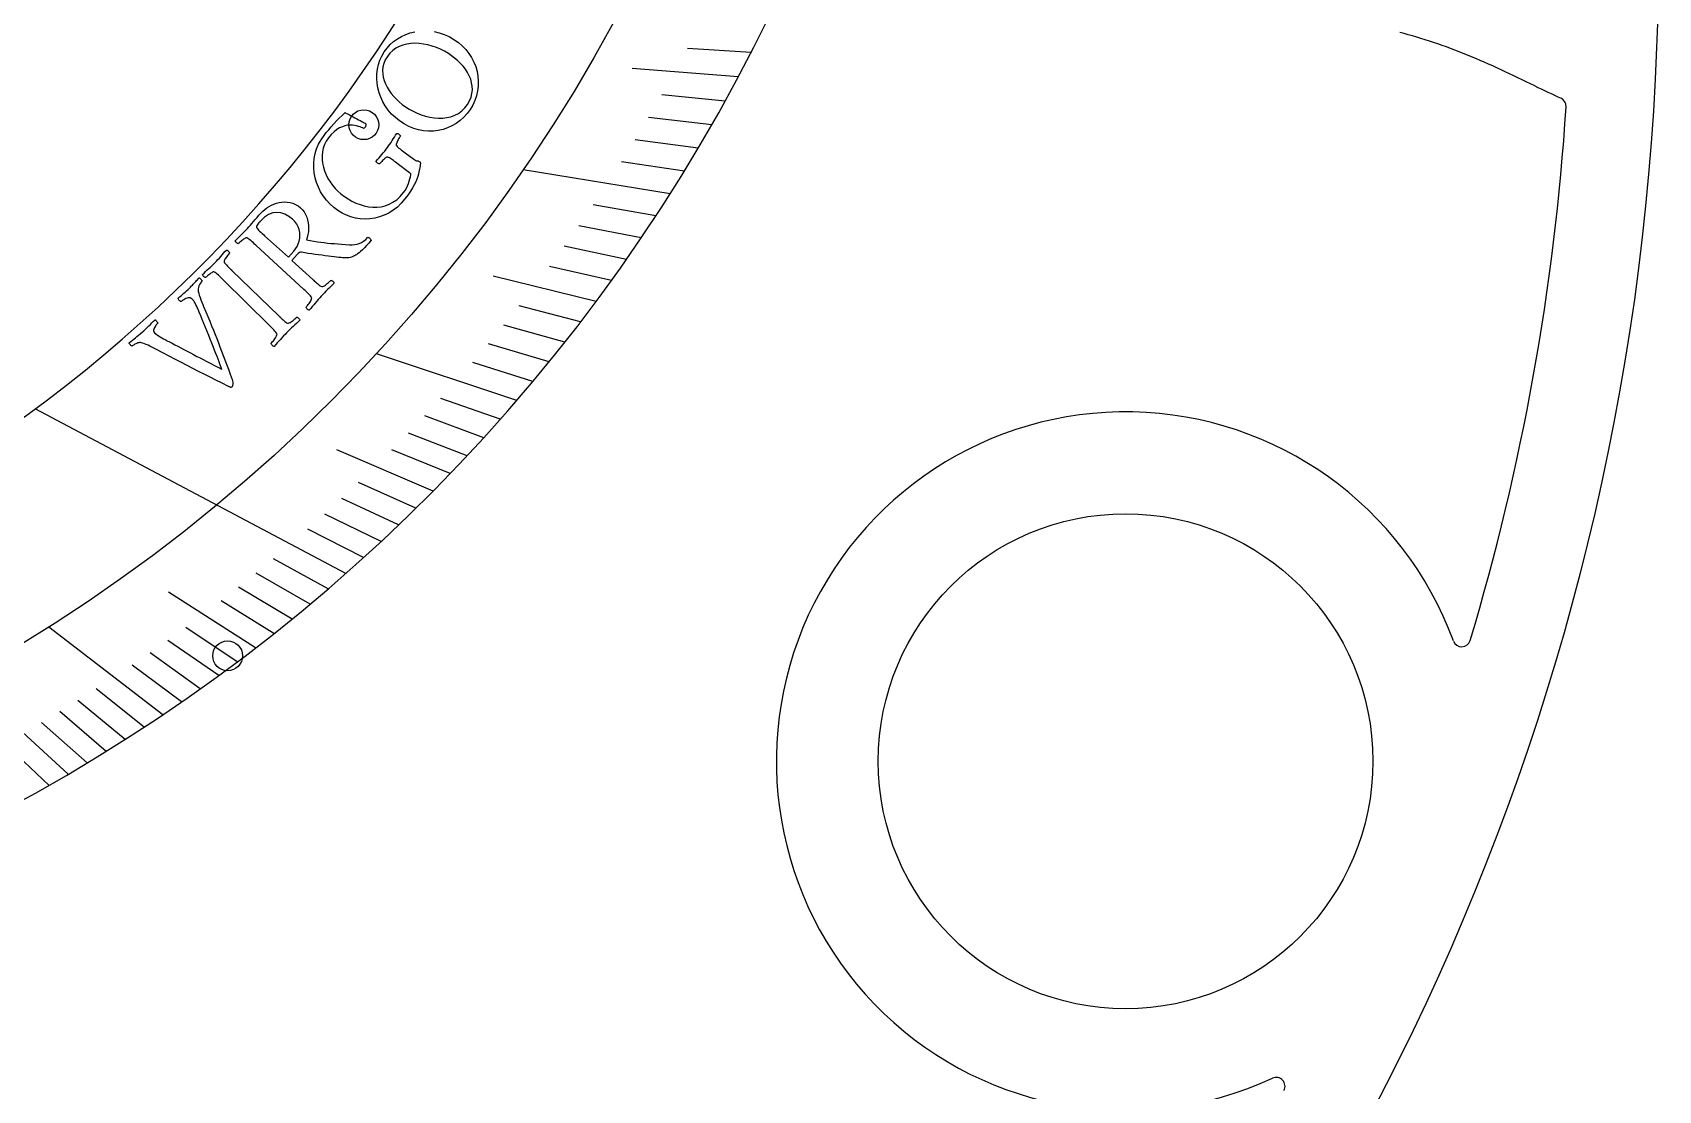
# Model space of a CAD drawing. Header units: millimetres. Extents: x -70 to 70, y -70 to 70.
# Drawn here: x 24.32 to 70.2, y -32.13 to -2.29 of the extents above; entities that cross this region are included whole.
import ezdxf

# ---------------------------------------------------------------- set-up
doc = ezdxf.new("R2010")
doc.units = ezdxf.units.MM
for name, color, linetype in [('CUT_INNER', 6, 'Continuous'), ('CUT_OUTER', 1, 'Continuous'), ('ENGRAVE', 7, 'Continuous'), ('ENGRAVE_FINE', 8, 'Continuous'), ('TEXT', 5, 'Continuous')]:
    doc.layers.add(name, color=color, linetype=linetype)

msp = doc.modelspace()

# ---------------------------------------------------------------- linework, layer by layer
at = {"layer": 'CUT_INNER'}
msp.add_circle((55.163, -22.844), 6.979, dxfattribs=at)
for centre, radius, start, end in [((0, 20.06), 50.14, 262.7263, 52.924), ((0.001, 20.06), 41.013, 284.9881, 346.284), ((59.369, -16.02), 14.174, 71.5501, 75.5778), ((58.907, -17.356), 15.587, 67.7526, 71.4899), ((56.172, -23.997), 22.769, 65.0999, 67.7103), ((37.388, -64.387), 67.313, 64.17827, 65.07257), ((83.651, 31.061), 38.756, 244.0753, 245.2894), ((0.048, -0.009), 67.688, 343.3182, 356.28994), ((67.345, -4.372), 0.25, 356.3086, 65.0707), ((55.163, -22.844), 9.853, 20.1346, 294.874), ((64.648, -19.367), 0.25, 200.0451, 343.3008), ((59.412, -32.009), 0.25, 331.6992, 114.9609)]:
    msp.add_arc(centre, radius, start, end, dxfattribs=at)
at = {"layer": 'CUT_OUTER'}
msp.add_circle((0, 0), 70.2, dxfattribs=at)
at = {"layer": 'ENGRAVE'}
for points in [[(42.314, -6.838), (38.164, -6.167)], [(37.983, -12.67), (34.026, -11.35)], [(33.162, -17.547), (24.396, -12.909)], [(28.001, -21.533), (24.782, -19.058)]]:
    msp.add_lwpolyline(points, dxfattribs=at)
for centre, radius in [((0, 20.06), 46.307), ((33.668, -4.893), 0.421), ((29.826, -19.87), 0.421)]:
    msp.add_circle(centre, radius, dxfattribs=at)
at = {"layer": 'ENGRAVE_FINE'}
for points in [[(44.596, -2.858), (42.802, -2.743)], [(44.235, -3.547), (41.242, -3.307)], [(43.866, -4.225), (42.078, -4.053)], [(43.489, -4.894), (41.705, -4.693)], [(43.105, -5.552), (41.324, -5.323)], [(42.713, -6.2), (40.937, -5.942)], [(41.909, -7.466), (40.144, -7.151)], [(41.496, -8.084), (39.738, -7.741)], [(41.078, -8.691), (39.326, -8.321)], [(40.221, -9.877), (37.321, -9.165)], [(40.653, -9.289), (38.908, -8.891)], [(39.785, -10.455), (38.057, -10.001)], [(39.342, -11.024), (37.623, -10.542)], [(38.895, -11.582), (37.185, -11.073)], [(38.441, -12.131), (36.742, -11.595)], [(37.52, -13.2), (35.842, -12.61)], [(37.053, -13.72), (35.386, -13.103)], [(36.581, -14.231), (34.926, -13.587)], [(35.623, -15.224), (32.904, -14.062)], [(36.104, -14.732), (34.462, -14.062)], [(35.139, -15.707), (33.523, -14.985)], [(34.65, -16.18), (33.049, -15.433)], [(34.158, -16.645), (32.571, -15.872)], [(33.662, -17.101), (32.09, -16.302)], [(32.659, -17.985), (31.119, -17.137)], [(32.153, -18.413), (30.629, -17.541)], [(30.616, -19.647), (28.16, -18.071)], [(31.131, -19.244), (29.642, -18.324)], [(31.644, -18.833), (30.137, -17.937)], [(30.098, -20.041), (28.645, -19.074)], [(29.578, -20.427), (28.143, -19.436)], [(28.529, -21.172), (27.133, -20.137)], [(29.054, -20.804), (27.639, -19.79)], [(27.47, -21.885), (26.115, -20.805)], [(25.328, -23.212), (23.21, -21.271)], [(26.403, -22.565), (25.09, -21.443)], [(26.938, -22.229), (25.603, -21.128)], [(25.866, -22.893), (24.575, -21.75)], [(24.787, -23.524), (23.54, -22.341)]]:
    msp.add_lwpolyline(points, dxfattribs=at)
at = {"layer": 'TEXT'}
msp.add_lwpolyline([(35.655, -2.267), (35.797, -2.299), (35.937, -2.346), (36.076, -2.408), (36.213, -2.486), (36.337, -2.571), (36.448, -2.665), (36.548, -2.768), (36.635, -2.881), (36.711, -3.001), (36.774, -3.125), (36.825, -3.255), (36.863, -3.389), (36.888, -3.526), (36.9, -3.664), (36.897, -3.802), (36.881, -3.941), (36.85, -4.078), (36.805, -4.211), (36.745, -4.339), (36.671, -4.463), (36.586, -4.577), (36.492, -4.681), (36.389, -4.774), (36.277, -4.856), (36.157, -4.926), (36.033, -4.982), (35.904, -5.025), (35.77, -5.055), (35.634, -5.071), (35.496, -5.073), (35.357, -5.061), (35.216, -5.035), (35.077, -4.995), (34.941, -4.94), (34.807, -4.87), (34.676, -4.784), (34.559, -4.692), (34.453, -4.591), (34.358, -4.482), (34.276, -4.365), (34.205, -4.243), (34.147, -4.118), (34.1, -3.989), (34.065, -3.857), (34.042, -3.724), (34.032, -3.591), (34.035, -3.459), (34.051, -3.327), (34.08, -3.198), (34.122, -3.074), (34.177, -2.955), (34.245, -2.84), (34.245, -2.84), (34.325, -2.732), (34.414, -2.634), (34.511, -2.546), (34.617, -2.468), (34.731, -2.401), (34.85, -2.346), (34.974, -2.302), (35.104, -2.271)], dxfattribs=at)
for points in [[(34.333, -2.97), (34.276, -3.067), (34.235, -3.164), (34.21, -3.262), (34.2, -3.36), (34.203, -3.458), (34.218, -3.555), (34.244, -3.65), (34.281, -3.744), (34.328, -3.836), (34.383, -3.925), (34.445, -4.011), (34.516, -4.095), (34.592, -4.175), (34.671, -4.25), (34.755, -4.319), (34.841, -4.384), (34.947, -4.453), (35.057, -4.514), (35.171, -4.569), (35.291, -4.616), (35.413, -4.655), (35.535, -4.683), (35.657, -4.702), (35.779, -4.711), (35.899, -4.708), (36.016, -4.693), (36.128, -4.666), (36.236, -4.627), (36.337, -4.573), (36.43, -4.505), (36.515, -4.421), (36.59, -4.322), (36.65, -4.219), (36.694, -4.116), (36.721, -4.013), (36.732, -3.911), (36.728, -3.809), (36.712, -3.709), (36.684, -3.61), (36.644, -3.514), (36.594, -3.42), (36.536, -3.33), (36.469, -3.244), (36.395, -3.162), (36.315, -3.085), (36.231, -3.013), (36.145, -2.947), (36.055, -2.886), (35.947, -2.822), (35.835, -2.765), (35.719, -2.716), (35.598, -2.674), (35.476, -2.641), (35.355, -2.617), (35.234, -2.602), (35.113, -2.597), (34.995, -2.602), (34.881, -2.618), (34.773, -2.645), (34.669, -2.684), (34.572, -2.734), (34.484, -2.799), (34.404, -2.878), (34.333, -2.97)], [(34.612, -5.984), (34.607, -5.98), (34.601, -5.976), (34.596, -5.972), (34.591, -5.968), (34.586, -5.964), (34.58, -5.96), (34.575, -5.956), (34.57, -5.952), (34.537, -5.928), (34.505, -5.904), (34.475, -5.883), (34.447, -5.862), (34.419, -5.844), (34.394, -5.829), (34.37, -5.816), (34.347, -5.807), (34.334, -5.804), (34.317, -5.808), (34.297, -5.818), (34.273, -5.836), (34.248, -5.857), (34.223, -5.879), (34.199, -5.903), (34.176, -5.927), (34.154, -5.95), (34.137, -5.97), (34.123, -5.986), (34.113, -5.998), (34.102, -5.997), (34.088, -5.992), (34.072, -5.984), (34.055, -5.973), (34.039, -5.96), (34.027, -5.948), (34.019, -5.936), (34.015, -5.923), (34.057, -5.873), (34.098, -5.824), (34.139, -5.776), (34.179, -5.729), (34.219, -5.683), (34.258, -5.635), (34.296, -5.587), (34.333, -5.539), (34.37, -5.488), (34.405, -5.439), (34.437, -5.39), (34.468, -5.342), (34.498, -5.294), (34.531, -5.244), (34.565, -5.192), (34.6, -5.138), (34.613, -5.139), (34.627, -5.143), (34.643, -5.151), (34.66, -5.162), (34.675, -5.176), (34.687, -5.189), (34.695, -5.2), (34.7, -5.211), (34.692, -5.224), (34.681, -5.242), (34.667, -5.263), (34.651, -5.29), (34.636, -5.318), (34.621, -5.346), (34.608, -5.374), (34.597, -5.402), (34.588, -5.427), (34.585, -5.449), (34.586, -5.466), (34.591, -5.479), (34.61, -5.503), (34.632, -5.527), (34.659, -5.551), (34.69, -5.577), (34.724, -5.603), (34.759, -5.63), (34.796, -5.658), (34.834, -5.686), (35.079, -5.867), (35.106, -5.886), (35.132, -5.899), (35.156, -5.908), (35.178, -5.912), (35.198, -5.915), (35.216, -5.92), (35.233, -5.927), (35.248, -5.936), (35.254, -5.942), (35.259, -5.949), (35.263, -5.957), (35.265, -5.965), (35.265, -5.978), (35.264, -5.996), (35.262, -6.019), (35.258, -6.049), (35.248, -6.103), (35.237, -6.16), (35.224, -6.221), (35.209, -6.284), (35.19, -6.352), (35.164, -6.425), (35.132, -6.503), (35.093, -6.585), (35.045, -6.674), (34.985, -6.771), (34.913, -6.875), (34.829, -6.987), (34.726, -7.108), (34.616, -7.214), (34.498, -7.306), (34.373, -7.383), (34.244, -7.447), (34.112, -7.495), (33.978, -7.53), (33.842, -7.55), (33.705, -7.556), (33.57, -7.549), (33.437, -7.528), (33.305, -7.494), (33.177, -7.446), (33.054, -7.386), (32.936, -7.313), (32.823, -7.228), (32.712, -7.127), (32.613, -7.018), (32.526, -6.903), (32.451, -6.781), (32.387, -6.654), (32.336, -6.523), (32.297, -6.39), (32.27, -6.253), (32.255, -6.115), (32.255, -5.978), (32.268, -5.841), (32.295, -5.705), (32.336, -5.571), (32.392, -5.441), (32.463, -5.316), (32.548, -5.194), (32.611, -5.114), (32.678, -5.033), (32.747, -4.952), (32.819, -4.87), (32.895, -4.788), (32.975, -4.708), (33.058, -4.63), (33.145, -4.553), (33.15, -4.556), (33.166, -4.564), (33.191, -4.577), (33.227, -4.595), (33.269, -4.617), (33.315, -4.642), (33.364, -4.668), (33.416, -4.696), (33.469, -4.725), (33.519, -4.752), (33.567, -4.777), (33.612, -4.802), (33.652, -4.823), (33.683, -4.84), (33.704, -4.852), (33.715, -4.859), (33.722, -4.865), (33.727, -4.873), (33.729, -4.885), (33.729, -4.901), (33.726, -4.918), (33.721, -4.934), (33.714, -4.949), (33.705, -4.963), (33.695, -4.974), (33.685, -4.984), (33.675, -4.991), (33.663, -4.997), (33.638, -4.985), (33.605, -4.971), (33.565, -4.956), (33.519, -4.939), (33.466, -4.924), (33.409, -4.913), (33.347, -4.907), (33.28, -4.904), (33.21, -4.909), (33.137, -4.924), (33.063, -4.949), (32.986, -4.983), (32.908, -5.029), (32.83, -5.092), (32.751, -5.17), (32.673, -5.264), (32.61, -5.356), (32.56, -5.452), (32.525, -5.552), (32.502, -5.657), (32.493, -5.764), (32.494, -5.871), (32.507, -5.98), (32.53, -6.089), (32.564, -6.197), (32.606, -6.303), (32.657, -6.405), (32.717, -6.504), (32.784, -6.599), (32.857, -6.687), (32.935, -6.768), (33.02, -6.843), (33.12, -6.918), (33.224, -6.987), (33.333, -7.048), (33.446, -7.102), (33.563, -7.147), (33.68, -7.181), (33.799, -7.204), (33.919, -7.217), (34.038, -7.217), (34.155, -7.204), (34.27, -7.177), (34.383, -7.137), (34.492, -7.081), (34.596, -7.009), (34.693, -6.92), (34.783, -6.815), (34.832, -6.748), (34.872, -6.68), (34.906, -6.613), (34.931, -6.546), (34.951, -6.481), (34.968, -6.42), (34.983, -6.361), (34.995, -6.305), (34.997, -6.295), (34.997, -6.285), (34.994, -6.277), (34.99, -6.271), (34.984, -6.265), (34.977, -6.26), (34.97, -6.253), (34.961, -6.247)], [(30.769, -7.38), (30.817, -7.33), (30.872, -7.283), (30.931, -7.239), (30.995, -7.198), (31.063, -7.162), (31.133, -7.131), (31.206, -7.106), (31.28, -7.086), (31.357, -7.074), (31.433, -7.069), (31.51, -7.073), (31.588, -7.085), (31.664, -7.107), (31.739, -7.14), (31.813, -7.183), (31.884, -7.238), (31.939, -7.292), (31.986, -7.353), (32.026, -7.422), (32.057, -7.497), (32.081, -7.578), (32.098, -7.66), (32.108, -7.743), (32.11, -7.829), (32.104, -7.913), (32.092, -7.993), (32.073, -8.069), (32.047, -8.141), (32.154, -8.16), (32.258, -8.178), (32.358, -8.193), (32.454, -8.206), (32.549, -8.218), (32.644, -8.229), (32.74, -8.238), (32.837, -8.246), (32.937, -8.254), (33.042, -8.261), (33.152, -8.269), (33.268, -8.276), (33.343, -8.277), (33.414, -8.272), (33.48, -8.26), (33.541, -8.241), (33.6, -8.214), (33.661, -8.176), (33.722, -8.127), (33.784, -8.068), (33.797, -8.069), (33.811, -8.075), (33.826, -8.086), (33.841, -8.103), (33.855, -8.12), (33.866, -8.134), (33.873, -8.144), (33.877, -8.15), (33.808, -8.231), (33.744, -8.303), (33.684, -8.366), (33.629, -8.421), (33.578, -8.468), (33.534, -8.506), (33.495, -8.537), (33.462, -8.559), (33.438, -8.572), (33.41, -8.586), (33.376, -8.601), (33.338, -8.619), (33.295, -8.635), (33.246, -8.645), (33.193, -8.65), (33.133, -8.65), (33.106, -8.648), (33.069, -8.644), (33.022, -8.64), (32.966, -8.634), (32.901, -8.627), (32.83, -8.619), (32.752, -8.61), (32.668, -8.599), (32.58, -8.587), (32.489, -8.575), (32.394, -8.562), (32.297, -8.549), (32.2, -8.535), (32.103, -8.521), (32.008, -8.506), (31.915, -8.49), (31.883, -8.491), (31.852, -8.501), (31.82, -8.522), (31.788, -8.553), (31.638, -8.718), (32.233, -9.258), (32.238, -9.263), (32.243, -9.267), (32.248, -9.272), (32.252, -9.276), (32.257, -9.281), (32.262, -9.285), (32.267, -9.29), (32.272, -9.294), (32.303, -9.322), (32.332, -9.348), (32.36, -9.372), (32.386, -9.395), (32.412, -9.415), (32.436, -9.433), (32.459, -9.448), (32.48, -9.459), (32.493, -9.46), (32.511, -9.457), (32.532, -9.447), (32.558, -9.433), (32.585, -9.414), (32.612, -9.394), (32.639, -9.373), (32.666, -9.349), (32.69, -9.326), (32.71, -9.307), (32.726, -9.292), (32.737, -9.28), (32.749, -9.283), (32.762, -9.288), (32.777, -9.297), (32.793, -9.309), (32.809, -9.323), (32.819, -9.337), (32.826, -9.35), (32.829, -9.363), (32.781, -9.409), (32.734, -9.455), (32.689, -9.5), (32.644, -9.544), (32.6, -9.588), (32.556, -9.634), (32.512, -9.68), (32.468, -9.728), (32.425, -9.775), (32.383, -9.822), (32.341, -9.871), (32.299, -9.921), (32.257, -9.971), (32.215, -10.022), (32.172, -10.073), (32.129, -10.125), (32.116, -10.124), (32.102, -10.118), (32.088, -10.108), (32.073, -10.094), (32.06, -10.079), (32.049, -10.065), (32.042, -10.052), (32.039, -10.041), (32.05, -10.028), (32.064, -10.012), (32.081, -9.99), (32.102, -9.964), (32.123, -9.935), (32.143, -9.906), (32.161, -9.877), (32.177, -9.847), (32.19, -9.82), (32.197, -9.798), (32.199, -9.781), (32.195, -9.769), (32.18, -9.744), (32.16, -9.718), (32.136, -9.69), (32.109, -9.662), (32.078, -9.632), (32.046, -9.601), (32.012, -9.569), (31.977, -9.537), (30.623, -8.289), (30.588, -8.257), (30.553, -8.226), (30.52, -8.195), (30.487, -8.166), (30.456, -8.14), (30.426, -8.118), (30.398, -8.1), (30.372, -8.086), (30.359, -8.082), (30.342, -8.084), (30.322, -8.092), (30.298, -8.107), (30.273, -8.125), (30.247, -8.145), (30.222, -8.165), (30.197, -8.186), (30.175, -8.206), (30.156, -8.223), (30.141, -8.237), (30.131, -8.248), (30.119, -8.245), (30.106, -8.238), (30.091, -8.229), (30.075, -8.216), (30.061, -8.202), (30.05, -8.188), (30.043, -8.175), (30.04, -8.163), (30.085, -8.119), (30.129, -8.075), (30.173, -8.033), (30.216, -7.99), (30.259, -7.949), (30.301, -7.906), (30.342, -7.863), (30.383, -7.82), (30.424, -7.774), (30.468, -7.726), (30.512, -7.676), (30.557, -7.623), (30.604, -7.567), (30.655, -7.508), (30.71, -7.446), (30.769, -7.38)], [(31.659, -7.559), (31.551, -7.478), (31.441, -7.418), (31.328, -7.38), (31.213, -7.365), (31.097, -7.376), (30.982, -7.421), (30.867, -7.499), (30.753, -7.61), (30.739, -7.626), (30.722, -7.646), (30.701, -7.67), (30.678, -7.699), (30.658, -7.727), (30.645, -7.752), (30.64, -7.773), (30.644, -7.79), (30.656, -7.811), (30.674, -7.836), (30.699, -7.864), (30.73, -7.895), (30.765, -7.927), (30.8, -7.96), (30.835, -7.993), (30.871, -8.025), (31.54, -8.629), (31.692, -8.461), (31.743, -8.397), (31.786, -8.327), (31.82, -8.253), (31.845, -8.174), (31.86, -8.092), (31.865, -8.011), (31.86, -7.929), (31.844, -7.847), (31.817, -7.768), (31.777, -7.694), (31.724, -7.624), (31.659, -7.559)], [(29.471, -8.783), (29.513, -8.739), (29.553, -8.695), (29.593, -8.652), (29.632, -8.608), (29.67, -8.563), (29.709, -8.518), (29.75, -8.472), (29.791, -8.426), (29.804, -8.428), (29.817, -8.434), (29.831, -8.444), (29.846, -8.458), (29.86, -8.473), (29.87, -8.487), (29.877, -8.5), (29.881, -8.511), (29.87, -8.522), (29.857, -8.538), (29.841, -8.558), (29.821, -8.583), (29.801, -8.609), (29.782, -8.636), (29.764, -8.662), (29.748, -8.688), (29.735, -8.712), (29.727, -8.733), (29.726, -8.75), (29.729, -8.764), (29.742, -8.785), (29.759, -8.806), (29.778, -8.83), (29.801, -8.854), (29.827, -8.88), (29.853, -8.907), (29.881, -8.935), (29.911, -8.964), (29.916, -8.968), (29.92, -8.973), (29.925, -8.977), (29.93, -8.982), (29.935, -8.987), (29.939, -8.991), (29.944, -8.996), (29.949, -9.001), (31.27, -10.283), (31.275, -10.287), (31.28, -10.292), (31.285, -10.297), (31.289, -10.301), (31.294, -10.306), (31.299, -10.311), (31.304, -10.315), (31.308, -10.32), (31.338, -10.348), (31.366, -10.375), (31.393, -10.4), (31.419, -10.424), (31.444, -10.446), (31.468, -10.464), (31.49, -10.479), (31.511, -10.491), (31.524, -10.493), (31.542, -10.49), (31.563, -10.481), (31.589, -10.467), (31.617, -10.45), (31.645, -10.431), (31.673, -10.41), (31.7, -10.387), (31.725, -10.366), (31.746, -10.347), (31.762, -10.332), (31.773, -10.321), (31.785, -10.324), (31.798, -10.33), (31.813, -10.339), (31.829, -10.352), (31.844, -10.366), (31.854, -10.38), (31.86, -10.393), (31.863, -10.406), (31.814, -10.451), (31.765, -10.496), (31.718, -10.539), (31.672, -10.582), (31.627, -10.625), (31.581, -10.668), (31.536, -10.713), (31.49, -10.759), (31.446, -10.805), (31.402, -10.851), (31.359, -10.899), (31.315, -10.947), (31.271, -10.996), (31.227, -11.045), (31.183, -11.095), (31.139, -11.146), (31.126, -11.144), (31.112, -11.138), (31.098, -11.128), (31.084, -11.113), (31.071, -11.098), (31.061, -11.083), (31.054, -11.07), (31.051, -11.058), (31.062, -11.047), (31.077, -11.03), (31.095, -11.009), (31.116, -10.984), (31.139, -10.956), (31.159, -10.928), (31.178, -10.899), (31.196, -10.87), (31.209, -10.843), (31.218, -10.821), (31.22, -10.804), (31.216, -10.792), (31.202, -10.767), (31.183, -10.74), (31.16, -10.711), (31.133, -10.682), (31.103, -10.651), (31.072, -10.619), (31.04, -10.587), (31.006, -10.553), (29.695, -9.259), (29.661, -9.226), (29.628, -9.193), (29.595, -9.162), (29.564, -9.132), (29.533, -9.105), (29.504, -9.082), (29.477, -9.063), (29.451, -9.048), (29.438, -9.043), (29.422, -9.045), (29.401, -9.053), (29.377, -9.066), (29.351, -9.084), (29.324, -9.103), (29.298, -9.123), (29.272, -9.144), (29.248, -9.164), (29.228, -9.181), (29.213, -9.194), (29.202, -9.205), (29.19, -9.201), (29.177, -9.195), (29.163, -9.185), (29.148, -9.171), (29.133, -9.157), (29.123, -9.143), (29.117, -9.13), (29.114, -9.117), (29.16, -9.075), (29.206, -9.032), (29.252, -8.99), (29.297, -8.949), (29.342, -8.908), (29.386, -8.867), (29.429, -8.825), (29.471, -8.783)], [(27.411, -10.747), (27.461, -10.702), (27.509, -10.657), (27.556, -10.612), (27.601, -10.568), (27.646, -10.523), (27.69, -10.479), (27.734, -10.435), (27.778, -10.393), (27.788, -10.398), (27.799, -10.408), (27.813, -10.421), (27.828, -10.439), (27.842, -10.457), (27.852, -10.471), (27.856, -10.482), (27.855, -10.49), (27.847, -10.498), (27.836, -10.51), (27.822, -10.528), (27.805, -10.55), (27.787, -10.575), (27.771, -10.602), (27.757, -10.629), (27.745, -10.658), (27.738, -10.686), (27.739, -10.713), (27.748, -10.738), (27.765, -10.762), (27.798, -10.792), (27.852, -10.829), (27.924, -10.874), (28.017, -10.927), (28.066, -10.953), (28.123, -10.984), (28.187, -11.018), (28.259, -11.056), (28.336, -11.098), (28.418, -11.141), (28.503, -11.186), (28.592, -11.234), (28.683, -11.282), (28.775, -11.33), (28.866, -11.377), (28.959, -11.425), (29.049, -11.471), (29.136, -11.515), (29.219, -11.558), (29.298, -11.598), (29.372, -11.636), (29.439, -11.671), (29.498, -11.701), (29.551, -11.728), (29.594, -11.75), (29.627, -11.767), (29.648, -11.777), (29.658, -11.782), (29.653, -11.766), (29.643, -11.738), (29.628, -11.697), (29.609, -11.644), (29.585, -11.581), (29.558, -11.509), (29.527, -11.43), (29.494, -11.344), (29.457, -11.25), (29.419, -11.152), (29.378, -11.05), (29.336, -10.943), (29.292, -10.833), (29.248, -10.723), (29.203, -10.612), (29.157, -10.5), (29.112, -10.39), (29.068, -10.283), (29.025, -10.18), (28.983, -10.08), (28.967, -10.043), (28.95, -10.005), (28.931, -9.968), (28.91, -9.93), (28.889, -9.895), (28.868, -9.863), (28.847, -9.836), (28.827, -9.814), (28.802, -9.792), (28.774, -9.779), (28.744, -9.774), (28.712, -9.777), (28.68, -9.785), (28.649, -9.796), (28.619, -9.81), (28.59, -9.827), (28.565, -9.843), (28.544, -9.858), (28.527, -9.87), (28.516, -9.88), (28.505, -9.88), (28.493, -9.875), (28.479, -9.864), (28.462, -9.848), (28.447, -9.831), (28.436, -9.815), (28.43, -9.8), (28.427, -9.787), (28.47, -9.75), (28.511, -9.714), (28.551, -9.68), (28.59, -9.647), (28.629, -9.613), (28.668, -9.578), (28.708, -9.541), (28.749, -9.502), (28.782, -9.47), (28.811, -9.441), (28.836, -9.415), (28.857, -9.393), (28.877, -9.373), (28.896, -9.352), (28.914, -9.331), (28.932, -9.31), (28.951, -9.288), (28.973, -9.264), (28.996, -9.238), (29.022, -9.209), (29.032, -9.215), (29.044, -9.224), (29.058, -9.238), (29.075, -9.257), (29.089, -9.275), (29.099, -9.288), (29.103, -9.298), (29.103, -9.303), (29.092, -9.316), (29.077, -9.336), (29.058, -9.364), (29.036, -9.4), (29.015, -9.441), (29.001, -9.481), (28.994, -9.523), (28.994, -9.566), (28.998, -9.6), (29.009, -9.644), (29.025, -9.698), (29.047, -9.763), (29.072, -9.832), (29.098, -9.898), (29.123, -9.962), (29.149, -10.024), (29.209, -10.168), (29.267, -10.305), (29.321, -10.437), (29.373, -10.563), (29.423, -10.685), (29.471, -10.805), (29.518, -10.924), (29.564, -11.04), (29.609, -11.157), (29.655, -11.276), (29.702, -11.398), (29.749, -11.522), (29.798, -11.65), (29.848, -11.786), (29.9, -11.929), (29.954, -12.08), (29.967, -12.12), (29.975, -12.157), (29.977, -12.189), (29.975, -12.217), (29.968, -12.242), (29.959, -12.264), (29.947, -12.283), (29.931, -12.3), (29.925, -12.303), (29.918, -12.303), (29.907, -12.3), (29.895, -12.294), (29.883, -12.287), (29.872, -12.282), (29.862, -12.278), (29.854, -12.275), (29.672, -12.185), (29.497, -12.098), (29.329, -12.014), (29.167, -11.932), (29.007, -11.85), (28.847, -11.768), (28.686, -11.685), (28.523, -11.6), (28.356, -11.513), (28.18, -11.422), (27.996, -11.326), (27.803, -11.225), (27.744, -11.194), (27.688, -11.165), (27.634, -11.139), (27.582, -11.114), (27.532, -11.092), (27.482, -11.073), (27.433, -11.056), (27.385, -11.041), (27.364, -11.037), (27.341, -11.037), (27.316, -11.041), (27.29, -11.048), (27.262, -11.059), (27.236, -11.07), (27.212, -11.083), (27.188, -11.096), (27.167, -11.109), (27.149, -11.121), (27.135, -11.132), (27.123, -11.141), (27.12, -11.139), (27.111, -11.132), (27.099, -11.118), (27.081, -11.098), (27.064, -11.078), (27.052, -11.063), (27.045, -11.053), (27.042, -11.047), (27.096, -11.004), (27.144, -10.965), (27.189, -10.93), (27.229, -10.899), (27.268, -10.868), (27.312, -10.832), (27.36, -10.792), (27.411, -10.747)]]:
    msp.add_lwpolyline(points, close=True, dxfattribs=at)

doc.saveas('drawing.dxf')
